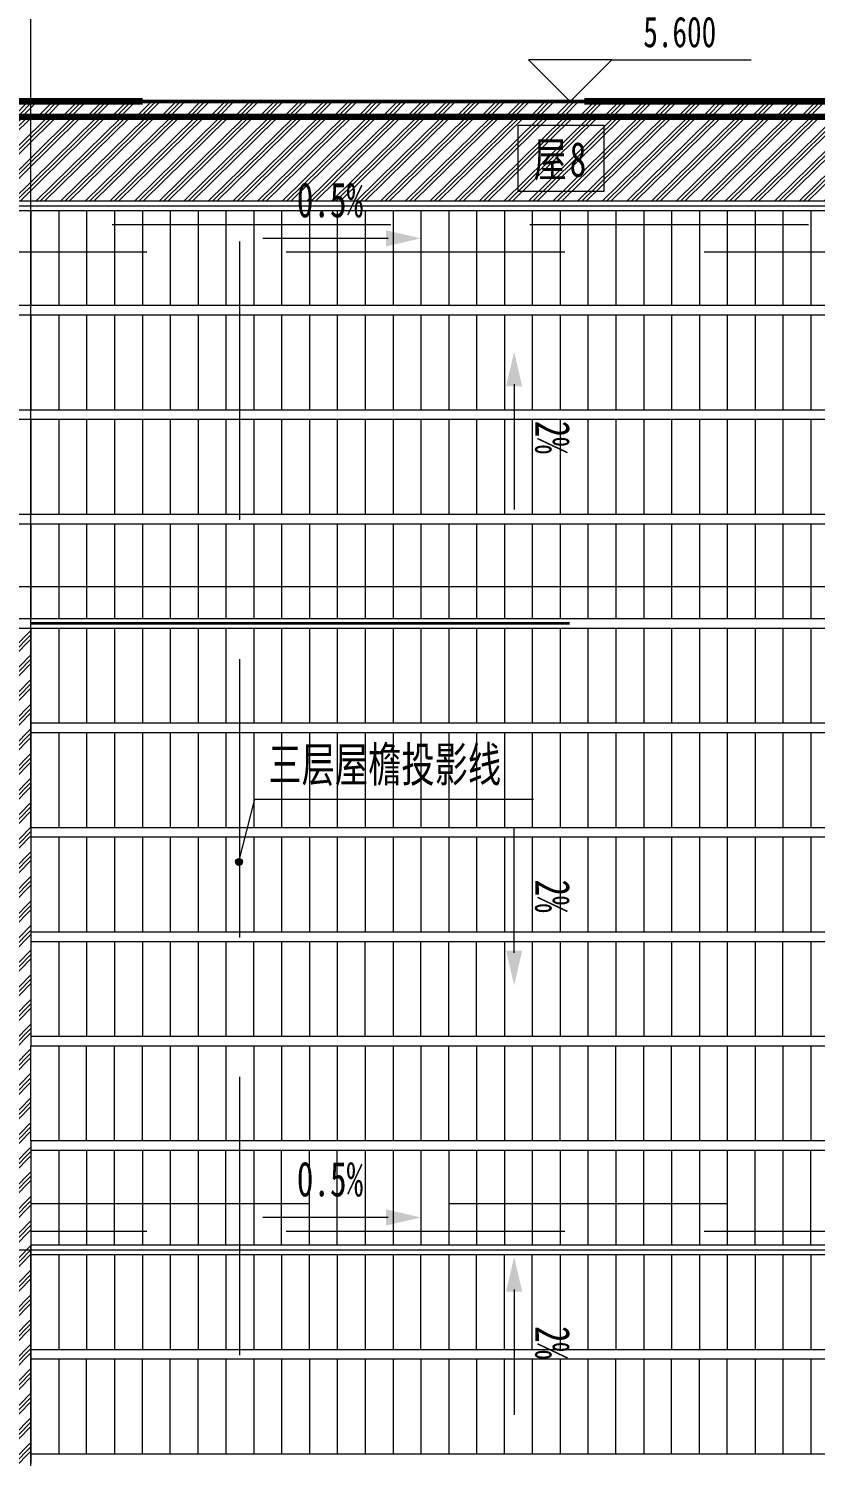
# Model space of a CAD drawing. Header units: millimetres. Extents: x 124696 to 347024, y 412631 to 564609.
# Drawn here: x 221647 to 230122, y 474377 to 489762 of the extents above; entities that cross this region are included whole.
import ezdxf

# ---------------------------------------------------------------- set-up
doc = ezdxf.new("R2010")
doc.units = ezdxf.units.MM
doc.header["$LTSCALE"] = 1500
doc.header["$MEASUREMENT"] = 0
for name, pattern in [('二层平面图$0$Aligning Line', [6.35, 3.175, -3.175]), ('二层平面图$0$IMPORT-216002', [3, 2, -1]), ('二层平面图$0$虚线_6_3 mm', [9, 6, -3]), ('二层平面图$0$轴网线_12_3_3_3 mm', [21, 12, -3, 3, -3])]:
    doc.linetypes.add(name, pattern=pattern)
doc.layers.add('0-建筑底图', color=7, linetype='Continuous')
for name, color, linetype, lineweight in [('二层平面图$0$0-1', 7, 'Continuous', 5), ('二层平面图$0$A-ANNO-IDEN-LEVL', 3, 'Continuous', 15), ('二层平面图$0$A-LINE', 7, 'Continuous', 9), ('二层平面图$0$A-LINE-1', 7, '二层平面图$0$IMPORT-216002', 9), ('二层平面图$0$A-LINE-4', 7, '二层平面图$0$Aligning Line', 100), ('二层平面图$0$A-LINE-6', 7, '二层平面图$0$虚线_6_3 mm', 35), ('二层平面图$0$A-NORM-MODEL-1', 9, 'Continuous', 9), ('二层平面图$0$A-ROOF', 241, 'Continuous', 9), ('二层平面图$0$A-ROOF-3', 50, 'Continuous', 50), ('二层平面图$0$A-ROOF-GRID-1', 9, 'Continuous', 9), ('二层平面图$0$ANNO-DOTE-1', 10, '二层平面图$0$轴网线_12_3_3_3 mm', 15), ('二层平面图$0$ANNO-TEXT', 7, 'Continuous', 15), ('二层平面图$0$ANNO-TEXT-1', 1, 'Continuous', 15), ('二层平面图$0$ANNO-TEXT-2', 210, 'Continuous', 15)]:
    doc.layers.add(name, color=color, linetype=linetype, lineweight=lineweight)
doc.styles.add('二层平面图$0$黑体', font='simhei.ttf', dxfattribs={"width": 0.7, "height": 375})
doc.styles.add('二层平面图$0$黑体_5', font='simhei.ttf', dxfattribs={"width": 0.7, "height": 330})
pattern_1 = [(45, (0, 0), (-132.58252, 132.58252), []), (45, (46.88, 0), (0, 265.16504), []), (45, (-46.88, 0), (0, 265.16504), [])]

# ---------------------------------------------------------------- blocks, each defined once
blk = doc.blocks.new('二层平面图$0$屋顶檐口1 - 屋顶檐口1-2761451-104-2F')
at = {"layer": '二层平面图$0$A-ROOF-GRID-1'}
h = blk.add_hatch(dxfattribs=at)
h.set_pattern_fill('FP_47', color=256, style=0, pattern_type=2)
h.set_pattern_definition(pattern_1)
h.paths.add_polyline_path([(81755, 3375), (96750, 3375), (96750, 32625), (67975, 32625), (67975, 32475), (96600, 32475), (96600, 3525), (63000, 3525), (63000, 3375), (80374, 3375)])
h = blk.add_hatch(dxfattribs=at)
h.set_pattern_fill('FP_47', color=256, style=0, pattern_type=2)
h.set_pattern_definition(pattern_1)
h.paths.add_polyline_path([(74852, 3525), (96600, 3525), (96600, 32475), (67975, 32475), (67975, 32445), (96570, 32445), (96570, 3555), (63000, 3555), (63000, 3525), (69329, 3525)])
h = blk.add_hatch(dxfattribs=at)
h.set_pattern_fill('FP_66', color=256, style=0, pattern_type=2)
h.set_pattern_definition([(44.517, (0, 1022.05), (-132.58287, 130.36585), []), (44.517, (46.88, 1022.05), (0.00024, 260.73226), []), (44.517, (-46.88, 1022.05), (0.00024, 260.73226), [])])
h.paths.add_polyline_path([(74852, 31550), (95675, 31550), (96570, 32445), (67975, 32445), (67975, 31775), (68000, 31775), (68000, 31725), (67975, 31725), (67975, 31550), (71925, 31550), (71925, 31575), (72075, 31575), (72075, 31550), (72360, 31550), (72355, 31575), (74006, 31575), (74006, 31550)])
h.paths.add_polyline_path([(72065, 31550), (72065, 31565), (71935, 31565), (71935, 31550), (72050, 31550)])
h = blk.add_hatch(dxfattribs=at)
h.set_pattern_fill('FP_48', color=256, style=0, pattern_type=2)
h.set_pattern_definition([(45.483, (2558.85, 0), (-130.36585, 132.58287), []), (45.483, (2604.94, 0), (-0.00014, 265.16527), []), (45.483, (2512.76, 0), (-0.00014, 265.16527), [])])
h.paths.add_polyline_path([(76500, 11300), (76500, 26950), (76450, 26950), (75555, 26055), (75555, 12195), (76450, 11300)])
at = {"layer": '二层平面图$0$A-ROOF-3'}
for p, q in [((67975, 32625), (96750, 32625)), ((96600, 32475), (67975, 32475)), ((96570, 32445), (67975, 32445))]:
    blk.add_line(p, q, dxfattribs=at)
blk = doc.blocks.new('二层平面图$0$SHS-Roof-center_rvt-1-104-2F')
at = {"layer": '二层平面图$0$A-NORM-MODEL-1'}
for p, q in [((95800, 31550), (74006, 31550)), ((74006, 31450), (95800, 31450)), ((76500, 31450), (76500, 30425)), ((76800, 31450), (76800, 30425)), ((77100, 31450), (77100, 30425)), ((77400, 31450), (77400, 30425)), ((77700, 31450), (77700, 30425)), ((78000, 31450), (78000, 30425)), ((78300, 31450), (78300, 30425)), ((78600, 31450), (78600, 30425)), ((78900, 31450), (78900, 30425)), ((79200, 31450), (79200, 30425)), ((79500, 31450), (79500, 30425)), ((79800, 31450), (79800, 30425)), ((80100, 31450), (80100, 30425)), ((80400, 31450), (80400, 30425)), ((80700, 31450), (80700, 30425)), ((81000, 31450), (81000, 30425)), ((81300, 31450), (81300, 30425)), ((81600, 31450), (81600, 30425)), ((81900, 31450), (81900, 30425)), ((82200, 31450), (82200, 30425)), ((82500, 31450), (82500, 30425)), ((82800, 31450), (82800, 30425)), ((83100, 31450), (83100, 30425)), ((83400, 31450), (83400, 30425)), ((83700, 31450), (83700, 30425)), ((84000, 31450), (84000, 30425)), ((84300, 31450), (84300, 30425)), ((84600, 31450), (84600, 30425)), ((84900, 31450), (84900, 30425)), ((95800, 30425), (68375, 30425)), ((68375, 30325), (95800, 30325)), ((76500, 30325), (76500, 29300)), ((76800, 30325), (76800, 29300)), ((77100, 30325), (77100, 29300)), ((77400, 30325), (77400, 29300)), ((77700, 30325), (77700, 29300)), ((78000, 30325), (78000, 29300)), ((78300, 30325), (78300, 29300)), ((78600, 30325), (78600, 29300)), ((78900, 30325), (78900, 29300)), ((79200, 30325), (79200, 29300)), ((79500, 30325), (79500, 29300)), ((79800, 30325), (79800, 29300)), ((80100, 30325), (80100, 29300)), ((80400, 30325), (80400, 29300)), ((80700, 30325), (80700, 29300)), ((81000, 30325), (81000, 29300)), ((81300, 30325), (81300, 29300)), ((81600, 30325), (81600, 29300)), ((81900, 30325), (81900, 29300)), ((82200, 30325), (82200, 29300)), ((82500, 30325), (82500, 29300)), ((82800, 30325), (82800, 29300)), ((83100, 30325), (83100, 29300)), ((83400, 30325), (83400, 29300)), ((83700, 30325), (83700, 29300)), ((84000, 30325), (84000, 29300)), ((84300, 30325), (84300, 29300)), ((84600, 30325), (84600, 29300)), ((84900, 30325), (84900, 29300)), ((95800, 29300), (68375, 29300)), ((68375, 29200), (95800, 29200)), ((76500, 29200), (76500, 28175)), ((76800, 29200), (76800, 28175)), ((77100, 29200), (77100, 28175)), ((77400, 29200), (77400, 28175)), ((77700, 29200), (77700, 28175)), ((78000, 29200), (78000, 28175)), ((78300, 29200), (78300, 28175)), ((78600, 29200), (78600, 28175)), ((78900, 29200), (78900, 28175)), ((79200, 29200), (79200, 28175)), ((79500, 29200), (79500, 28175)), ((79800, 29200), (79800, 28175)), ((80100, 29200), (80100, 28175)), ((80400, 29200), (80400, 28175)), ((80700, 29200), (80700, 28175)), ((81000, 29200), (81000, 28175)), ((81300, 29200), (81300, 28175)), ((81600, 29200), (81600, 28175)), ((81900, 29200), (81900, 28175)), ((82200, 29200), (82200, 28175)), ((82500, 29200), (82500, 28175)), ((82800, 29200), (82800, 28175)), ((83100, 29200), (83100, 28175)), ((83400, 29200), (83400, 28175)), ((83700, 29200), (83700, 28175)), ((84000, 29200), (84000, 28175)), ((84300, 29200), (84300, 28175)), ((84600, 29200), (84600, 28175)), ((84900, 29200), (84900, 28175)), ((95800, 28175), (68375, 28175)), ((68375, 28075), (95800, 28075)), ((76500, 28075), (76500, 27050)), ((76800, 28075), (76800, 27050)), ((77100, 28075), (77100, 27050)), ((77400, 28075), (77400, 27050)), ((77700, 28075), (77700, 27050)), ((78000, 28075), (78000, 27050)), ((78300, 28075), (78300, 27050)), ((78600, 28075), (78600, 27050)), ((78900, 28075), (78900, 27050)), ((79200, 28075), (79200, 27050)), ((79500, 28075), (79500, 27050)), ((79800, 28075), (79800, 27050)), ((80100, 28075), (80100, 27050)), ((80400, 28075), (80400, 27050)), ((80700, 28075), (80700, 27050)), ((81000, 28075), (81000, 27050)), ((81300, 28075), (81300, 27050)), ((81600, 28075), (81600, 27050)), ((81900, 28075), (81900, 27050)), ((82200, 28075), (82200, 27050)), ((82500, 28075), (82500, 27050)), ((82800, 28075), (82800, 27050)), ((83100, 28075), (83100, 27050)), ((83400, 28075), (83400, 27050)), ((83700, 28075), (83700, 27050)), ((84000, 28075), (84000, 27050)), ((84300, 28075), (84300, 27050)), ((84600, 28075), (84600, 27050)), ((84900, 28075), (84900, 27050)), ((95800, 27050), (74006, 27050)), ((74006, 26950), (95800, 26950)), ((76500, 26950), (76500, 25925)), ((76800, 26950), (76800, 25925)), ((77100, 26950), (77100, 25925)), ((77400, 26950), (77400, 25925)), ((77700, 26950), (77700, 25925)), ((78000, 26950), (78000, 25925)), ((78300, 26950), (78300, 25925)), ((78600, 26950), (78600, 25925)), ((78900, 26950), (78900, 25925)), ((79200, 26950), (79200, 25925)), ((79500, 26950), (79500, 25925)), ((79800, 26950), (79800, 25925)), ((80100, 26950), (80100, 25925)), ((80400, 26950), (80400, 25925)), ((80700, 26950), (80700, 25925)), ((81000, 26950), (81000, 25925)), ((81300, 26950), (81300, 25925)), ((81600, 26950), (81600, 25925)), ((81900, 26950), (81900, 25925)), ((82200, 26950), (82200, 25925)), ((82500, 26950), (82500, 25925)), ((82800, 26950), (82800, 25925)), ((83100, 26950), (83100, 25925)), ((83400, 26950), (83400, 25925)), ((83700, 26950), (83700, 25925)), ((84000, 26950), (84000, 25925)), ((84300, 26950), (84300, 25925)), ((84600, 26950), (84600, 25925)), ((84900, 26950), (84900, 25925)), ((76500, 25925), (76500, 25825)), ((95800, 25925), (76500, 25925)), ((76500, 25825), (76500, 24800)), ((76500, 25825), (95800, 25825)), ((76800, 25825), (76800, 24800)), ((77100, 25825), (77100, 24800)), ((77400, 25825), (77400, 24800)), ((77700, 25825), (77700, 24800)), ((78000, 25825), (78000, 24800)), ((78300, 25825), (78300, 24800)), ((78600, 25825), (78600, 24800)), ((78900, 25825), (78900, 24800)), ((79200, 25825), (79200, 24800)), ((79500, 25825), (79500, 24800)), ((79800, 25825), (79800, 24800)), ((80100, 25825), (80100, 24800)), ((80400, 25825), (80400, 24800)), ((80700, 25825), (80700, 24800)), ((81000, 25825), (81000, 24800)), ((81300, 25825), (81300, 24800)), ((81600, 25825), (81600, 24800)), ((81900, 25825), (81900, 24800)), ((82200, 25825), (82200, 24800)), ((82500, 25825), (82500, 24800)), ((82800, 25825), (82800, 24800)), ((83100, 25825), (83100, 24800)), ((83400, 25825), (83400, 24800)), ((83700, 25825), (83700, 24800)), ((84000, 25825), (84000, 24800)), ((84300, 25825), (84300, 24800)), ((84600, 25825), (84600, 24800)), ((84900, 25825), (84900, 24800)), ((76500, 24800), (76500, 24700)), ((95800, 24800), (76500, 24800)), ((76500, 24700), (76500, 23675)), ((76500, 24700), (95800, 24700)), ((76800, 24700), (76800, 23675)), ((77100, 24700), (77100, 23675)), ((77400, 24700), (77400, 23675)), ((77700, 24700), (77700, 23675)), ((78000, 24700), (78000, 23675)), ((78300, 24700), (78300, 23675)), ((78600, 24700), (78600, 23675)), ((78900, 24700), (78900, 23675)), ((79200, 24700), (79200, 23675)), ((79500, 24700), (79500, 23675)), ((79800, 24700), (79800, 23675)), ((80100, 24700), (80100, 23675)), ((80400, 24700), (80400, 23675)), ((80700, 24700), (80700, 23675)), ((81000, 24700), (81000, 23675)), ((81300, 24700), (81300, 23675)), ((81600, 24700), (81600, 23675)), ((81900, 24700), (81900, 23675)), ((82200, 24700), (82200, 23675)), ((82500, 24700), (82500, 23675)), ((82800, 24700), (82800, 23675)), ((83100, 24700), (83100, 23675)), ((83400, 24700), (83400, 23675)), ((83700, 24700), (83700, 23675)), ((84000, 24700), (84000, 23675)), ((84300, 24700), (84300, 23675)), ((84600, 24700), (84600, 23675)), ((84900, 24700), (84900, 23675)), ((76500, 23675), (76500, 23575)), ((95800, 23675), (76500, 23675)), ((76500, 23575), (76500, 22550)), ((76500, 23575), (95800, 23575)), ((76800, 23575), (76800, 22550)), ((77100, 23575), (77100, 22550)), ((77400, 23575), (77400, 22550)), ((77700, 23575), (77700, 22550)), ((78000, 23575), (78000, 22550)), ((78300, 23575), (78300, 22550)), ((78600, 23575), (78600, 22550)), ((78900, 22550), (78900, 23575)), ((79200, 23575), (79200, 22550)), ((79500, 23575), (79500, 22550)), ((79800, 23575), (79800, 22550)), ((80100, 22550), (80100, 23575)), ((80400, 23575), (80400, 22550)), ((80700, 22550), (80700, 23575)), ((81000, 22550), (81000, 23575)), ((81300, 22550), (81300, 23575)), ((81600, 23575), (81600, 22550)), ((81900, 23575), (81900, 22550)), ((82200, 23575), (82200, 22550)), ((82500, 23575), (82500, 22550)), ((82800, 23575), (82800, 22550)), ((83100, 23575), (83100, 22550)), ((83400, 23575), (83400, 22550)), ((83700, 23575), (83700, 22550)), ((84000, 23575), (84000, 22550)), ((84300, 23575), (84300, 22550)), ((84600, 22550), (84600, 23575)), ((84900, 23575), (84900, 22550)), ((76500, 22550), (76500, 22450)), ((95800, 22550), (76500, 22550)), ((76500, 21425), (76500, 22450)), ((76500, 22450), (95800, 22450)), ((76800, 22450), (76800, 21425)), ((77100, 21425), (77100, 22450)), ((77400, 21425), (77400, 22450)), ((77700, 21425), (77700, 22450)), ((78000, 22450), (78000, 21425)), ((78300, 22450), (78300, 21425)), ((78600, 22450), (78600, 21425)), ((78900, 22450), (78900, 21425)), ((79200, 22450), (79200, 21425)), ((79500, 22450), (79500, 21425)), ((79800, 22450), (79800, 21425)), ((80100, 22450), (80100, 21425)), ((80400, 22450), (80400, 21425)), ((80700, 22450), (80700, 21425)), ((81000, 21425), (81000, 22450)), ((81300, 22450), (81300, 21425)), ((81600, 22450), (81600, 21425)), ((81900, 22450), (81900, 21425)), ((82200, 21425), (82200, 22450)), ((82500, 22450), (82500, 21425)), ((82800, 21425), (82800, 22450)), ((83100, 21425), (83100, 22450)), ((83400, 21425), (83400, 22450)), ((83700, 22450), (83700, 21425)), ((84000, 22450), (84000, 21425)), ((84300, 22450), (84300, 21425)), ((84600, 22450), (84600, 21425)), ((84900, 22450), (84900, 21425)), ((76500, 21425), (76500, 21325)), ((95800, 21425), (76500, 21425)), ((76500, 21325), (76500, 20300)), ((76500, 21325), (95800, 21325)), ((76800, 21325), (76800, 20300)), ((77100, 21325), (77100, 20300)), ((77400, 20300), (77400, 21325)), ((77700, 21325), (77700, 20300)), ((78000, 21325), (78000, 20300)), ((78300, 21325), (78300, 20300)), ((78600, 20300), (78600, 21325)), ((78900, 21325), (78900, 20300)), ((79200, 20300), (79200, 21325)), ((79500, 20300), (79500, 21325)), ((79800, 20300), (79800, 21325)), ((80100, 21325), (80100, 20300)), ((80400, 21325), (80400, 20300)), ((80700, 21325), (80700, 20300)), ((81000, 21325), (81000, 20300)), ((81300, 21325), (81300, 20300)), ((81600, 21325), (81600, 20300)), ((81900, 21325), (81900, 20300)), ((82200, 21325), (82200, 20300)), ((82500, 21325), (82500, 20300)), ((82800, 21325), (82800, 20300)), ((83100, 20300), (83100, 21325)), ((83400, 21325), (83400, 20300)), ((83700, 21325), (83700, 20300)), ((84000, 21325), (84000, 20300)), ((84300, 20300), (84300, 21325)), ((84600, 21325), (84600, 20300)), ((84900, 20300), (84900, 21325)), ((76500, 20300), (76500, 20200)), ((95800, 20300), (76500, 20300)), ((76500, 20200), (76500, 19175)), ((76500, 20200), (95800, 20200)), ((76800, 20200), (76800, 19175)), ((77100, 20200), (77100, 19175)), ((77400, 20200), (77400, 19175)), ((77700, 20200), (77700, 19175)), ((78000, 20200), (78000, 19175)), ((78300, 20200), (78300, 19175)), ((78600, 20200), (78600, 19175)), ((78900, 20200), (78900, 19175)), ((79200, 20200), (79200, 19175)), ((79500, 19175), (79500, 20200)), ((79800, 20200), (79800, 19175)), ((80100, 20200), (80100, 19175)), ((80400, 20200), (80400, 19175)), ((80700, 19175), (80700, 20200)), ((81000, 20200), (81000, 19175)), ((81300, 19175), (81300, 20200)), ((81600, 19175), (81600, 20200)), ((81900, 19175), (81900, 20200)), ((82200, 20200), (82200, 19175)), ((82500, 20200), (82500, 19175)), ((82800, 20200), (82800, 19175)), ((83100, 20200), (83100, 19175)), ((83400, 20200), (83400, 19175)), ((83700, 20200), (83700, 19175)), ((84000, 20200), (84000, 19175)), ((84300, 20200), (84300, 19175)), ((84600, 20200), (84600, 19175)), ((84900, 20200), (84900, 19175)), ((76500, 19175), (76500, 19075)), ((95800, 19175), (76500, 19175)), ((76500, 19075), (76500, 18050)), ((76500, 19075), (95800, 19075)), ((76800, 19075), (76800, 18050)), ((77100, 18050), (77100, 19075)), ((77400, 19075), (77400, 18050)), ((77700, 18050), (77700, 19075)), ((78000, 18050), (78000, 19075)), ((78300, 18050), (78300, 19075)), ((78600, 19075), (78600, 18050)), ((78900, 19075), (78900, 18050)), ((79200, 19075), (79200, 18050)), ((79500, 19075), (79500, 18050)), ((79800, 19075), (79800, 18050)), ((80100, 19075), (80100, 18050)), ((80400, 19075), (80400, 18050)), ((80700, 19075), (80700, 18050)), ((81000, 19075), (81000, 18050)), ((81300, 19075), (81300, 18050)), ((81600, 18050), (81600, 19075)), ((81900, 19075), (81900, 18050)), ((82200, 19075), (82200, 18050)), ((82500, 19075), (82500, 18050)), ((82800, 18050), (82800, 19075)), ((83100, 19075), (83100, 18050)), ((83400, 18050), (83400, 19075)), ((83700, 18050), (83700, 19075)), ((84000, 18050), (84000, 19075)), ((84300, 19075), (84300, 18050)), ((84600, 19075), (84600, 18050)), ((84900, 19075), (84900, 18050)), ((76500, 18050), (76500, 17950)), ((95800, 18050), (76500, 18050))]:
    blk.add_line(p, q, dxfattribs=at)
at = {"layer": '二层平面图$0$A-ROOF'}
blk.add_blockref('二层平面图$0$屋顶檐口1 - 屋顶檐口1-2761451-104-2F', (0, 0), dxfattribs=at)
blk = doc.blocks.new('二层平面图$0$00_引注_规范_ - 00_引注_规范_-5754764-104-2F')
at = {"layer": '二层平面图$0$ANNO-TEXT'}
for p, q in [((0, 0), (15, 0)), ((15, 0), (20, 0))]:
    blk.add_line(p, q, dxfattribs=at)
blk = doc.blocks.new('二层平面图$0$符号排水箭头_虚线 - 排水箭头-5936943-104-2F')
at = {"layer": '二层平面图$0$ANNO-TEXT'}
blk.add_hatch(color=256, dxfattribs=at).paths.add_polyline_path([(2.5, -0.58), (0, 0), (2.5, 0.58)])
at = {"layer": '二层平面图$0$ANNO-TEXT-2'}
blk.add_line((2.34, 0), (11.34, 0), dxfattribs=at)
blk = doc.blocks.new('二层平面图$0$符号排水箭头_虚线 - 排水箭头-5917014-104-2F')
at = {"layer": '二层平面图$0$ANNO-TEXT'}
blk.add_hatch(color=256, dxfattribs=at).paths.add_polyline_path([(2.5, 0.58), (2.5, -0.58), (0, 0)])
at = {"layer": '二层平面图$0$ANNO-TEXT-2'}
blk.add_line((2.34, 0), (11.34, 0), dxfattribs=at)
blk = doc.blocks.new('二层平面图$0$高程点 - 高程点符号-322107-104-2F')
at = {"layer": '二层平面图$0$A-ANNO-IDEN-LEVL'}
for p, q in [((-3, 3), (-13, 3)), ((-3, 3), (3, 3)), ((0, 0), (-3, 3)), ((0, 0), (3, 3)), ((-3, 0), (2.99, 0))]:
    blk.add_line(p, q, dxfattribs=at)
blk = doc.blocks.new('二层平面图')
at = {"layer": '二层平面图$0$ANNO-TEXT'}
h = blk.add_hatch(color=8, dxfattribs=at)
edge = h.paths.add_edge_path()
edge.add_arc((78740.8, 24430.5), 37.5, 0, 360)
at = {"layer": '二层平面图$0$A-ANNO-IDEN-LEVL', "color": 8}
for p, q in [((81839.4, 32625), (82142.8, 32625)), ((82142.8, 32625), (82308.3, 32625))]:
    blk.add_line(p, q, dxfattribs=at)
at = {"layer": '二层平面图$0$A-LINE', "color": 8}
blk.add_line((76500, 20750), (76500, 20450), dxfattribs=at)
at = {"layer": '二层平面图$0$A-LINE-1', "color": 8}
for p, q in [((78750, 32625), (41625.1, 32625)), ((78750, 10116.2), (78750, 32625)), ((68375, 31300), (95750, 31300)), ((95750, 31000), (68375, 31000)), ((76500, 20750), (95750, 20750)), ((95750, 20450), (76500, 20450))]:
    blk.add_line(p, q, dxfattribs=at)
at = {"layer": '二层平面图$0$A-LINE-4', "color": 8}
blk.add_line((96750, 32625), (67975, 32625), dxfattribs=at)
at = {"layer": '二层平面图$0$A-LINE-6', "color": 8}
blk.add_line((95800, 27000), (76500, 27000), dxfattribs=at)
at = {"layer": '二层平面图$0$ANNO-DOTE-1', "color": 8}
for p, q in [((76500, -6710.3), (76500, 106757.2)), ((-18896.2, 31500), (161528.2, 31500)), ((-18896.2, 27400), (161528.2, 27400)), ((-18896.2, 20250), (161528.2, 20250))]:
    blk.add_line(p, q, dxfattribs=at)
at = {"layer": '二层平面图$0$ANNO-TEXT', "color": 8}
blk.add_line((78740.8, 24430.5), (78912.9, 25107.5), dxfattribs=at)
blk.add_circle((78740.8, 24430.5), 37.5, dxfattribs=at)
at = {"layer": '二层平面图$0$ANNO-TEXT-1', "color": 8, "flags": 128}
blk.add_lwpolyline([(81746.9, 32370.2), (82672.3, 32370.2), (82672.3, 31656.2), (81746.9, 31656.2)], close=True, dxfattribs=at)
at = {"layer": '二层平面图$0$0-1', "color": 8}
blk.add_blockref('二层平面图$0$SHS-Roof-center_rvt-1-104-2F', (0, 0), dxfattribs=at)
at = {"layer": '二层平面图$0$A-ANNO-IDEN-LEVL', "color": 8, "extrusion": (0, 0, -1), "xscale": 149.9999999999999, "yscale": 149.9999999999999, "zscale": 149.9999999999999}
blk.add_blockref('二层平面图$0$高程点 - 高程点符号-322107-104-2F', (-82308.3, 32625), dxfattribs=at)
at = {"layer": '二层平面图$0$ANNO-TEXT', "color": 8, "xscale": 150, "yscale": 150, "zscale": 150}
for name, p, rotation in [('二层平面图$0$符号排水箭头_虚线 - 排水箭头-5936943-104-2F', (80700, 31150), 180), ('二层平面图$0$符号排水箭头_虚线 - 排水箭头-5917014-104-2F', (81704.6, 29930), 269.999999999999), ('二层平面图$0$符号排水箭头_虚线 - 排水箭头-5936943-104-2F', (81704.6, 23100), 90.0000000000003), ('二层平面图$0$符号排水箭头_虚线 - 排水箭头-5936943-104-2F', (80700, 20600), 180), ('二层平面图$0$符号排水箭头_虚线 - 排水箭头-5917014-104-2F', (81704.6, 20175.9), 269.999999999999)]:
    blk.add_blockref(name, p, dxfattribs=dict(at, rotation=rotation))
blk.add_blockref('二层平面图$0$00_引注_规范_ - 00_引注_规范_-5754764-104-2F', (78912.9, 25107.5), dxfattribs=at)
at = {"layer": '二层平面图$0$A-ANNO-IDEN-LEVL', "color": 8, "insert": (83095.5, 33539.4), "char_height": 330, "width": 990.683, "attachment_point": 1, "line_spacing_factor": 0.872751, "style": '二层平面图$0$黑体_5'}
blk.add_mtext('5.600', dxfattribs=at)
at = {"layer": '二层平面图$0$ANNO-TEXT', "color": 8, "char_height": 375, "attachment_point": 1, "style": '二层平面图$0$黑体'}
for s, insert, width in [('\\f黑体|b0|i0|c134|p49|;\\W.7;屋', (81913.6, 32189.5), 471.392), ('\\f黑体|b0|i0|c134|p49|;\\W.7;8', (82302.5, 32189.5), 235.696), ('0.5%', (79364, 31752.2), 942.784), ('三层屋檐投影线', (79057.9, 25669.3), 3299.746), ('0.5%', (79364, 21202.2), 942.784)]:
    blk.add_mtext(s, dxfattribs=dict(at, insert=insert, width=width))
at = {"layer": '二层平面图$0$ANNO-TEXT', "color": 8, "char_height": 375, "width": 471.392, "attachment_point": 1, "rotation": 270, "style": '二层平面图$0$黑体'}
for insert in [(82306.9, 29184.6), (82306.9, 24241.3), (82306.9, 19430.4)]:
    blk.add_mtext('2%', dxfattribs=dict(at, insert=insert))

msp = doc.modelspace()

# ---------------------------------------------------------------- block references
at = {"layer": '0-建筑底图'}
msp.add_blockref('二层平面图', (145172, 456352), dxfattribs=at)

doc.saveas('drawing.dxf')
